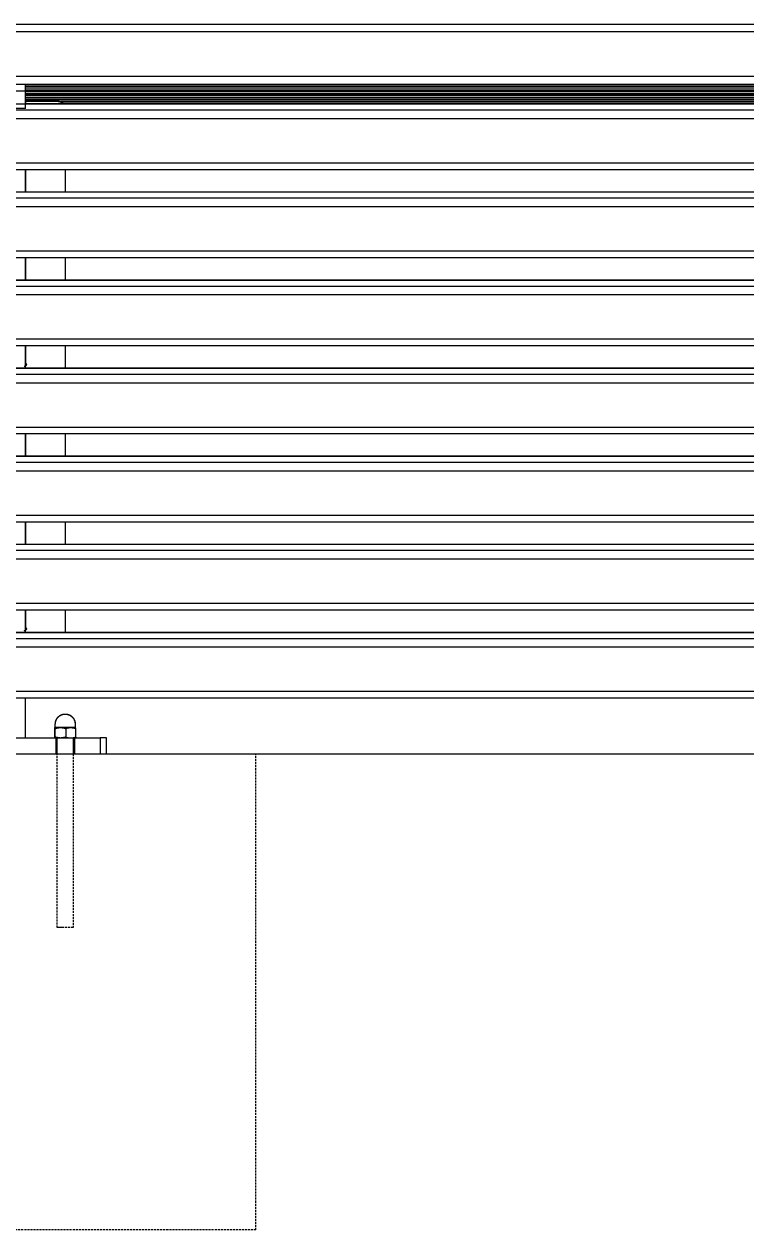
# Model space of a CAD drawing. Header units: millimetres. Extents: x -30 to 4992, y -440 to 3111.
# Drawn here: x 1047 to 1502, y 2351 to 3111 of the extents above; entities that cross this region are included whole.
import ezdxf

# ---------------------------------------------------------------- set-up
doc = ezdxf.new("R2010")
doc.units = ezdxf.units.MM
doc.linetypes.add('HIDDEN', pattern=[1.905, 1.27, -0.635])
for name, color, linetype, lineweight in [('ZANO_R', 7, 'Continuous', 0), ('ZANO_R_przerywana', 7, 'HIDDEN', 0), ('ZANO_W', 1, 'Continuous', 0)]:
    doc.layers.add(name, color=color, linetype=linetype, lineweight=lineweight)
doc.styles.add('Arial', font='arial.ttf')
doc.styles.get("Standard").update_dxf_attribs({"font": 'ARIALUNI.TTF'})
doc.dimstyles.new('pl i ang', dxfattribs={"dimtxt": 50, "dimasz": 50, "dimexe": 1.25, "dimexo": 0.625, "dimgap": 10, "dimtad": 1, "dimtoh": 1, "dimtxsty": 'Standard', "dimcen": 2.5, "dimclrd": 1, "dimclre": 1, "dimclrt": 1, "dimadec": 0, "dimazin": 0, "dimtfac": 1, "dimtmove": 0, "dimatfit": 3, "dimfxl": 1, "dimarcsym": 1})

# ---------------------------------------------------------------- blocks, each defined once
blk = doc.blocks.new('*D398')
at = {"layer": 'ZANO_W', "color": 1, "lineweight": -2}
blk.add_line((4767.53, 2727.88), (4772.47, 2764.68), dxfattribs=at)
for start, end in [(104.35478, 126.35149), (0, 82.35807), (316.00658, 338.00329)]:
    blk.add_arc((4757.2, 2650.87), 104.83, start, end, dxfattribs=at)
at = {"layer": 'ZANO_W', "color": 1}
for points in [[(4731.6, 2745.77), (4730.81, 2759.08), (4771.14, 2754.77)], [(4860.94, 2610.33), (4847.85, 2612.88), (4862.03, 2650.87)]]:
    blk.add_solid(points, dxfattribs=at)
at = {"layer": 'ZANO_W', "color": 1, "insert": (4859.19, 2740.09), "char_height": 40, "attachment_point": 5, "rotation": 311.17903, "style": 'Arial'}
blk.add_mtext('82%%d', dxfattribs=at)

msp = doc.modelspace()

# ---------------------------------------------------------------- linework, layer by layer
at = {"layer": 'ZANO_R'}
for p, q in [((148.02, 3110.63), (1938.02, 3110.63)), ((1938.02, 3105.84), (148.02, 3105.84)), ((148.02, 3077.86), (1938.02, 3077.86)), ((1938.02, 3072.65), (148.02, 3072.65)), ((1048.02, 3068.66), (1048.02, 3072.65)), ((1873.02, 3071.47), (1048.02, 3071.47)), ((1048.02, 3071.47), (1873.02, 3071.47)), ((1873.02, 3070.29), (1048.02, 3070.29)), ((1038.02, 3068.66), (1048.02, 3068.66)), ((1048.02, 3069.11), (1873.02, 3069.11)), ((1873.02, 3069.1), (1048.02, 3069.1)), ((1048.02, 3060.08), (1048.02, 3068.66)), ((1873.02, 3067.92), (1048.02, 3067.92)), ((1873.02, 3066.74), (1048.02, 3066.74)), ((1048.02, 3066.74), (1873.02, 3066.74)), ((1873.02, 3065.56), (1048.02, 3065.56)), ((1048.02, 3064.38), (1873.02, 3064.38)), ((1873.02, 3064.37), (1048.02, 3064.37)), ((1873.02, 3063.2), (1048.02, 3063.2)), ((1048.22, 3062.01), (1048.02, 3062.01)), ((1048.02, 3062.01), (1048.22, 3062.01)), ((1048.22, 3062.52), (1048.22, 3061.99)), ((1048.22, 3062.52), (1068.02, 3062.52)), ((1048.22, 3061.99), (1068.02, 3061.99)), ((1048.22, 3060.38), (1048.22, 3061.99)), ((1068.02, 3062.52), (1068.02, 3061.99)), ((1068.02, 3062.52), (1068.19, 3062.52)), ((1068.02, 3061.99), (1068.19, 3061.98)), ((1068.19, 3062.52), (1068.36, 3062.51)), ((1068.19, 3061.98), (1068.36, 3061.98)), ((1068.36, 3062.51), (1068.53, 3062.49)), ((1068.36, 3061.98), (1068.53, 3061.96)), ((1068.53, 3062.49), (1068.7, 3062.47)), ((1068.53, 3061.96), (1068.7, 3061.94)), ((1068.7, 3062.47), (1068.87, 3062.45)), ((1068.7, 3061.94), (1068.87, 3061.91)), ((1068.87, 3062.45), (1069.04, 3062.41)), ((1068.87, 3061.91), (1069.04, 3061.88)), ((1069.04, 3062.41), (1069.21, 3062.38)), ((1069.04, 3061.88), (1069.21, 3061.84)), ((1069.21, 3062.38), (1069.38, 3062.33)), ((1069.21, 3061.84), (1069.38, 3061.8)), ((1069.38, 3062.33), (1069.54, 3062.28)), ((1069.54, 3062.28), (1069.71, 3062.23)), ((1069.71, 3062.23), (1069.87, 3062.17)), ((1069.87, 3062.17), (1070.03, 3062.1)), ((1070.03, 3062.1), (1070.18, 3062.03)), ((1070.18, 3062.03), (1070.34, 3061.95)), ((1070.22, 3062.01), (1850.81, 3062.01)), ((1850.81, 3062.01), (1070.23, 3062.01)), ((1070.34, 3061.95), (1070.49, 3061.87)), ((1070.49, 3061.87), (1070.64, 3061.78)), ((148.02, 3056.61), (1938.02, 3056.61)), ((1048.02, 3060.08), (1038.02, 3060.08)), ((1048.02, 3057.46), (1038.02, 3057.46)), ((1048.22, 3060.83), (1048.02, 3060.83)), ((1048.02, 3060.38), (1873.02, 3060.38)), ((1873.02, 3060.33), (1048.02, 3060.33)), ((1048.02, 3057.46), (1048.02, 3060.08)), ((1048.02, 3057.47), (1048.02, 3057.46)), ((1048.02, 3057.46), (1048.02, 3057.46)), ((1069.38, 3061.8), (1069.55, 3061.75)), ((1069.55, 3061.75), (1069.71, 3061.7)), ((1069.71, 3061.7), (1069.87, 3061.63)), ((1069.87, 3061.63), (1070.03, 3061.57)), ((1070.03, 3061.57), (1070.19, 3061.5)), ((1070.19, 3061.5), (1070.34, 3061.42)), ((1070.34, 3061.42), (1070.49, 3061.34)), ((1070.49, 3061.34), (1070.64, 3061.25)), ((1070.64, 3061.78), (1070.78, 3061.69)), ((1070.64, 3061.25), (1070.79, 3061.16)), ((1070.78, 3061.69), (1070.93, 3061.59)), ((1070.79, 3061.16), (1070.93, 3061.06)), ((1070.93, 3061.59), (1071.06, 3061.49)), ((1070.93, 3061.06), (1071.07, 3060.96)), ((1071.06, 3061.49), (1071.2, 3061.38)), ((1071.07, 3060.96), (1071.2, 3060.85)), ((1071.2, 3061.38), (1071.33, 3061.27)), ((1071.2, 3060.85), (1071.34, 3060.74)), ((1071.33, 3061.27), (1071.46, 3061.16)), ((1071.34, 3060.74), (1071.46, 3060.62)), ((1071.46, 3061.16), (1071.58, 3061.04)), ((1071.46, 3060.62), (1071.59, 3060.5)), ((1071.58, 3061.04), (1071.7, 3060.91)), ((1071.59, 3060.5), (1071.71, 3060.38)), ((1071.7, 3060.91), (1071.82, 3060.78)), ((1849.26, 3060.83), (1071.78, 3060.83)), ((1071.82, 3060.78), (1071.93, 3060.65)), ((1071.93, 3060.65), (1072.03, 3060.52)), ((1072.03, 3060.52), (1072.13, 3060.38)), ((1938.02, 3050.99), (148.02, 3050.99)), ((148.02, 3023.24), (1938.02, 3023.24)), ((1938.02, 3018.9), (148.02, 3018.9)), ((1048.02, 3004.87), (1048.02, 3018.9)), ((1048.22, 3004.87), (1048.22, 3018.9)), ((1073.02, 3018.9), (1073.02, 3004.87)), ((148.02, 3004.87), (1938.02, 3004.87)), ((1938.02, 3004.83), (148.02, 3004.83)), ((148.02, 3001.11), (1938.02, 3001.11)), ((1938.02, 2995.48), (148.02, 2995.48)), ((148.02, 2967.73), (1938.02, 2967.73)), ((1938.02, 2963.4), (148.02, 2963.4)), ((1048.02, 2949.37), (1048.02, 2963.4)), ((1048.22, 2949.37), (1048.22, 2963.4)), ((1073.02, 2963.4), (1073.02, 2949.37)), ((148.02, 2949.37), (1938.02, 2949.37)), ((1938.02, 2949.33), (148.02, 2949.33)), ((148.02, 2945.6), (1938.02, 2945.6)), ((1938.02, 2939.98), (148.02, 2939.98)), ((148.02, 2912.23), (1938.02, 2912.23)), ((1938.02, 2907.9), (148.02, 2907.9)), ((1048.02, 2893.87), (1048.02, 2907.9)), ((1048.22, 2896.78), (1048.22, 2907.9)), ((1073.02, 2907.9), (1073.02, 2893.87)), ((1047.08, 2895.19), (1047.11, 2895.17)), ((1047.11, 2895.17), (1047.14, 2895.16)), ((1047.14, 2895.16), (1047.17, 2895.15)), ((1047.17, 2895.15), (1047.21, 2895.14)), ((1047.21, 2895.14), (1047.24, 2895.13)), ((1047.24, 2895.13), (1047.27, 2895.12)), ((1047.27, 2895.12), (1047.31, 2895.11)), ((1047.31, 2895.11), (1047.34, 2895.1)), ((1047.34, 2895.1), (1047.37, 2895.1)), ((1047.37, 2895.1), (1047.41, 2895.1)), ((1047.41, 2895.1), (1047.44, 2895.09)), ((1047.44, 2895.09), (1047.47, 2895.09)), ((1047.47, 2895.09), (1047.51, 2895.09)), ((1047.54, 2895.09), (1047.51, 2895.09)), ((1047.58, 2895.09), (1047.54, 2895.09)), ((1047.61, 2895.09), (1047.58, 2895.09)), ((1047.65, 2895.1), (1047.61, 2895.09)), ((1047.68, 2895.1), (1047.65, 2895.1)), ((1047.71, 2895.11), (1047.68, 2895.1)), ((1047.75, 2895.12), (1047.71, 2895.11)), ((1047.78, 2895.13), (1047.75, 2895.12)), ((1047.81, 2895.14), (1047.78, 2895.13)), ((1047.85, 2895.15), (1047.81, 2895.14)), ((1047.88, 2895.16), (1047.85, 2895.15)), ((1047.91, 2895.17), (1047.88, 2895.16)), ((1047.94, 2895.19), (1047.91, 2895.17)), ((1047.97, 2895.2), (1047.94, 2895.19)), ((1048, 2895.22), (1047.97, 2895.2)), ((1048.03, 2895.24), (1048, 2895.22)), ((1048.02, 2895.76), (1048.04, 2895.78)), ((1048.06, 2895.25), (1048.03, 2895.24)), ((1048.04, 2895.78), (1048.07, 2895.79)), ((1048.09, 2895.27), (1048.06, 2895.25)), ((1048.07, 2895.79), (1048.1, 2895.81)), ((1048.12, 2895.29), (1048.09, 2895.27)), ((1048.1, 2895.81), (1048.13, 2895.83)), ((1048.15, 2895.32), (1048.12, 2895.29)), ((1048.13, 2895.83), (1048.15, 2895.85)), ((1048.15, 2895.85), (1048.18, 2895.88)), ((1048.17, 2895.34), (1048.15, 2895.32)), ((1048.2, 2895.36), (1048.17, 2895.34)), ((1048.18, 2895.88), (1048.2, 2895.9)), ((1048.2, 2895.9), (1048.22, 2895.92)), ((1048.22, 2895.38), (1048.2, 2895.36)), ((1048.22, 2896.78), (1048.24, 2896.76)), ((1048.22, 2896.78), (1048.22, 2896.68)), ((1048.22, 2896.68), (1048.24, 2896.66)), ((1048.22, 2895.92), (1048.25, 2895.95)), ((1048.25, 2895.41), (1048.22, 2895.38)), ((1048.24, 2896.76), (1048.26, 2896.73)), ((1048.24, 2896.66), (1048.26, 2896.64)), ((1048.25, 2895.95), (1048.27, 2895.97)), ((1048.27, 2895.44), (1048.25, 2895.41)), ((1048.26, 2896.73), (1048.29, 2896.71)), ((1048.26, 2896.64), (1048.28, 2896.61)), ((1048.27, 2895.97), (1048.29, 2896)), ((1048.29, 2895.46), (1048.27, 2895.44)), ((1048.28, 2896.61), (1048.3, 2896.58)), ((1048.29, 2896.71), (1048.31, 2896.68)), ((1048.29, 2896), (1048.31, 2896.02)), ((1048.31, 2895.49), (1048.29, 2895.46)), ((1048.3, 2896.58), (1048.32, 2896.56)), ((1048.31, 2896.68), (1048.33, 2896.65)), ((1048.31, 2896.02), (1048.33, 2896.05)), ((1048.33, 2895.52), (1048.31, 2895.49)), ((1048.32, 2896.56), (1048.34, 2896.53)), ((1048.33, 2896.65), (1048.35, 2896.62)), ((1048.33, 2896.05), (1048.35, 2896.08)), ((1048.35, 2895.55), (1048.33, 2895.52)), ((1048.34, 2896.53), (1048.36, 2896.5)), ((1048.35, 2896.62), (1048.36, 2896.59)), ((1048.35, 2896.08), (1048.37, 2896.1)), ((1048.37, 2895.58), (1048.35, 2895.55)), ((1048.36, 2896.59), (1048.38, 2896.56)), ((1048.36, 2896.5), (1048.38, 2896.48)), ((1048.37, 2896.1), (1048.38, 2896.13)), ((1048.39, 2895.61), (1048.37, 2895.58)), ((1048.38, 2896.56), (1048.4, 2896.53)), ((1048.38, 2896.48), (1048.39, 2896.45)), ((1048.38, 2896.13), (1048.4, 2896.16)), ((1048.39, 2896.45), (1048.41, 2896.42)), ((1048.4, 2895.64), (1048.39, 2895.61)), ((1048.4, 2896.53), (1048.41, 2896.5)), ((1048.4, 2896.16), (1048.41, 2896.19)), ((1048.42, 2895.67), (1048.4, 2895.64)), ((1048.41, 2896.5), (1048.43, 2896.47)), ((1048.41, 2896.42), (1048.42, 2896.39)), ((1048.41, 2896.19), (1048.43, 2896.22)), ((1048.42, 2896.39), (1048.43, 2896.36)), ((1048.43, 2895.7), (1048.42, 2895.67)), ((1048.43, 2896.47), (1048.44, 2896.44)), ((1048.43, 2896.36), (1048.45, 2896.33)), ((1048.43, 2896.22), (1048.44, 2896.25)), ((1048.44, 2895.73), (1048.43, 2895.7)), ((1048.44, 2896.44), (1048.45, 2896.41)), ((1048.44, 2896.25), (1048.45, 2896.28)), ((1048.46, 2895.76), (1048.44, 2895.73)), ((1048.45, 2896.41), (1048.46, 2896.37)), ((1048.45, 2896.33), (1048.46, 2896.3)), ((1048.45, 2896.28), (1048.46, 2896.32)), ((1048.46, 2896.37), (1048.47, 2896.34)), ((1048.46, 2896.32), (1048.47, 2896.35)), ((1048.47, 2895.8), (1048.46, 2895.76)), ((1048.47, 2896.34), (1048.48, 2896.31)), ((1048.48, 2895.83), (1048.47, 2895.8)), ((1048.48, 2896.31), (1048.49, 2896.27)), ((1048.49, 2895.9), (1048.48, 2895.86)), ((1048.48, 2895.86), (1048.48, 2895.83)), ((1048.49, 2896.27), (1048.49, 2896.24)), ((1048.49, 2896.24), (1048.5, 2896.21)), ((1048.5, 2895.93), (1048.49, 2895.9)), ((1048.5, 2896.21), (1048.5, 2896.17)), ((1048.5, 2896.17), (1048.51, 2896.14)), ((1048.51, 2896.03), (1048.5, 2896)), ((1048.5, 2896), (1048.5, 2895.96)), ((1048.5, 2895.96), (1048.5, 2895.93)), ((1048.51, 2896.14), (1048.51, 2896.1)), ((1048.51, 2896.1), (1048.51, 2896.07)), ((1048.51, 2896.07), (1048.51, 2896.03)), ((148.02, 2893.87), (1938.02, 2893.87)), ((1938.02, 2893.82), (148.02, 2893.82)), ((148.02, 2890.1), (1938.02, 2890.1)), ((1938.02, 2884.48), (148.02, 2884.48)), ((148.02, 2856.73), (1938.02, 2856.73)), ((1938.02, 2852.39), (148.02, 2852.39)), ((1048.02, 2838.37), (1048.02, 2852.39)), ((1048.22, 2838.37), (1048.22, 2852.39)), ((1073.02, 2852.39), (1073.02, 2838.37)), ((148.02, 2838.37), (1938.02, 2838.37)), ((1938.02, 2838.32), (148.02, 2838.32)), ((148.02, 2834.6), (1938.02, 2834.6)), ((1938.02, 2828.98), (148.02, 2828.98)), ((148.02, 2801.23), (1938.02, 2801.23)), ((1938.02, 2796.89), (148.02, 2796.89)), ((1048.02, 2782.86), (1048.02, 2796.89)), ((1048.22, 2782.86), (1048.22, 2796.89)), ((1073.02, 2796.89), (1073.02, 2782.86)), ((148.02, 2782.86), (1938.02, 2782.86)), ((1938.02, 2782.82), (148.02, 2782.82)), ((148.02, 2779.09), (1938.02, 2779.09)), ((1938.02, 2773.47), (148.02, 2773.47)), ((148.02, 2745.72), (1938.02, 2745.72)), ((1938.02, 2741.39), (148.02, 2741.39)), ((1048.02, 2727.36), (1048.02, 2741.39)), ((1048.22, 2730.27), (1048.22, 2741.39)), ((1073.02, 2741.39), (1073.02, 2727.36)), ((1047.08, 2728.68), (1047.11, 2728.66)), ((1047.11, 2728.66), (1047.14, 2728.65)), ((1047.14, 2728.65), (1047.18, 2728.64)), ((1047.18, 2728.64), (1047.21, 2728.63)), ((1047.21, 2728.63), (1047.24, 2728.62)), ((1047.24, 2728.62), (1047.27, 2728.61)), ((1047.27, 2728.61), (1047.31, 2728.6)), ((1047.31, 2728.6), (1047.34, 2728.6)), ((1047.34, 2728.6), (1047.37, 2728.59)), ((1047.37, 2728.59), (1047.41, 2728.59)), ((1047.41, 2728.59), (1047.44, 2728.58)), ((1047.44, 2728.58), (1047.47, 2728.58)), ((1047.47, 2728.58), (1047.51, 2728.58)), ((1047.54, 2728.58), (1047.51, 2728.58)), ((1047.58, 2728.58), (1047.54, 2728.58)), ((1047.61, 2728.59), (1047.58, 2728.58)), ((1047.65, 2728.59), (1047.61, 2728.59)), ((1047.68, 2728.6), (1047.65, 2728.59)), ((1047.71, 2728.6), (1047.68, 2728.6)), ((1047.75, 2728.61), (1047.71, 2728.6)), ((1047.78, 2728.62), (1047.75, 2728.61)), ((1047.81, 2728.63), (1047.78, 2728.62)), ((1047.85, 2728.64), (1047.81, 2728.63)), ((1047.88, 2728.65), (1047.85, 2728.64)), ((1047.91, 2728.66), (1047.88, 2728.65)), ((1047.94, 2728.68), (1047.91, 2728.66)), ((1047.97, 2728.69), (1047.94, 2728.68)), ((1048, 2728.71), (1047.97, 2728.69)), ((1048.03, 2728.73), (1048, 2728.71)), ((1048.02, 2729.25), (1048.04, 2729.27)), ((1048.06, 2728.75), (1048.03, 2728.73)), ((1048.04, 2729.27), (1048.07, 2729.29)), ((1048.09, 2728.77), (1048.06, 2728.75)), ((1048.07, 2729.29), (1048.1, 2729.31)), ((1048.12, 2728.79), (1048.09, 2728.77)), ((1048.1, 2729.31), (1048.13, 2729.33)), ((1048.15, 2728.81), (1048.12, 2728.79)), ((1048.13, 2729.33), (1048.15, 2729.35)), ((1048.15, 2729.35), (1048.18, 2729.37)), ((1048.17, 2728.83), (1048.15, 2728.81)), ((1048.2, 2728.85), (1048.17, 2728.83)), ((1048.18, 2729.37), (1048.2, 2729.39)), ((1048.2, 2729.39), (1048.22, 2729.41)), ((1048.22, 2728.88), (1048.2, 2728.85)), ((1048.22, 2730.27), (1048.24, 2730.25)), ((1048.22, 2730.27), (1048.22, 2730.18)), ((1048.22, 2730.18), (1048.24, 2730.15)), ((1048.22, 2729.41), (1048.25, 2729.44)), ((1048.25, 2728.9), (1048.22, 2728.88)), ((1048.24, 2730.25), (1048.26, 2730.22)), ((1048.24, 2730.15), (1048.26, 2730.13)), ((1048.25, 2729.44), (1048.27, 2729.46)), ((1048.27, 2728.93), (1048.25, 2728.9)), ((1048.26, 2730.22), (1048.29, 2730.2)), ((1048.26, 2730.13), (1048.28, 2730.1)), ((1048.27, 2729.46), (1048.29, 2729.49)), ((1048.29, 2728.95), (1048.27, 2728.93)), ((1048.28, 2730.1), (1048.3, 2730.08)), ((1048.29, 2730.2), (1048.31, 2730.17)), ((1048.29, 2729.49), (1048.31, 2729.51)), ((1048.31, 2728.98), (1048.29, 2728.95)), ((1048.3, 2730.08), (1048.32, 2730.05)), ((1048.31, 2730.17), (1048.33, 2730.14)), ((1048.31, 2729.51), (1048.33, 2729.54)), ((1048.33, 2729.01), (1048.31, 2728.98)), ((1048.32, 2730.05), (1048.34, 2730.02)), ((1048.33, 2730.14), (1048.35, 2730.11)), ((1048.33, 2729.54), (1048.35, 2729.57)), ((1048.35, 2729.04), (1048.33, 2729.01)), ((1048.34, 2730.02), (1048.36, 2730)), ((1048.35, 2730.11), (1048.36, 2730.08)), ((1048.35, 2729.57), (1048.37, 2729.6)), ((1048.37, 2729.07), (1048.35, 2729.04)), ((1048.36, 2730.08), (1048.38, 2730.06)), ((1048.36, 2730), (1048.38, 2729.97)), ((1048.37, 2729.6), (1048.38, 2729.63)), ((1048.39, 2729.1), (1048.37, 2729.07)), ((1048.38, 2730.06), (1048.4, 2730.02)), ((1048.38, 2729.97), (1048.39, 2729.94)), ((1048.38, 2729.63), (1048.4, 2729.65)), ((1048.39, 2729.94), (1048.41, 2729.91)), ((1048.4, 2729.13), (1048.39, 2729.1)), ((1048.4, 2730.02), (1048.41, 2729.99)), ((1048.4, 2729.65), (1048.41, 2729.68)), ((1048.42, 2729.16), (1048.4, 2729.13)), ((1048.41, 2729.99), (1048.43, 2729.96)), ((1048.41, 2729.91), (1048.42, 2729.88)), ((1048.41, 2729.68), (1048.43, 2729.71)), ((1048.42, 2729.88), (1048.43, 2729.85)), ((1048.43, 2729.19), (1048.42, 2729.16)), ((1048.43, 2729.96), (1048.44, 2729.93)), ((1048.43, 2729.85), (1048.45, 2729.82)), ((1048.43, 2729.71), (1048.44, 2729.75)), ((1048.44, 2729.22), (1048.43, 2729.19)), ((1048.44, 2729.93), (1048.45, 2729.9)), ((1048.44, 2729.75), (1048.45, 2729.78)), ((1048.46, 2729.26), (1048.44, 2729.22)), ((1048.45, 2729.9), (1048.46, 2729.87)), ((1048.45, 2729.82), (1048.46, 2729.79)), ((1048.45, 2729.78), (1048.46, 2729.81)), ((1048.46, 2729.87), (1048.47, 2729.83)), ((1048.46, 2729.81), (1048.47, 2729.84)), ((1048.47, 2729.29), (1048.46, 2729.26)), ((1048.47, 2729.83), (1048.48, 2729.8)), ((1048.48, 2729.32), (1048.47, 2729.29)), ((1048.48, 2729.8), (1048.49, 2729.77)), ((1048.49, 2729.39), (1048.48, 2729.35)), ((1048.48, 2729.35), (1048.48, 2729.32)), ((1048.49, 2729.77), (1048.49, 2729.73)), ((1048.49, 2729.73), (1048.5, 2729.7)), ((1048.5, 2729.42), (1048.49, 2729.39)), ((1048.5, 2729.7), (1048.5, 2729.66)), ((1048.5, 2729.66), (1048.51, 2729.63)), ((1048.51, 2729.53), (1048.5, 2729.49)), ((1048.5, 2729.49), (1048.5, 2729.46)), ((1048.5, 2729.46), (1048.5, 2729.42)), ((1048.51, 2729.63), (1048.51, 2729.59)), ((1048.51, 2729.59), (1048.51, 2729.56)), ((1048.51, 2729.56), (1048.51, 2729.53)), ((148.02, 2727.36), (1938.02, 2727.36)), ((1938.02, 2727.32), (148.02, 2727.32)), ((148.02, 2723.59), (1938.02, 2723.59)), ((1938.02, 2717.97), (148.02, 2717.97)), ((148.02, 2690.22), (1938.02, 2690.22)), ((1938.02, 2685.89), (148.02, 2685.89)), ((1048.02, 2660.87), (1048.02, 2685.89)), ((1068.75, 2674.22), (1068.9, 2674.36)), ((1068.9, 2674.36), (1069.07, 2674.5)), ((1068.91, 2674.32), (1069.07, 2674.45)), ((1069.07, 2674.5), (1069.24, 2674.63)), ((1069.07, 2674.45), (1069.24, 2674.59)), ((1069.24, 2674.63), (1069.41, 2674.76)), ((1069.24, 2674.59), (1069.41, 2674.71)), ((1069.41, 2674.76), (1069.58, 2674.88)), ((1069.41, 2674.71), (1069.59, 2674.83)), ((1069.58, 2674.88), (1069.76, 2675)), ((1069.59, 2674.83), (1069.77, 2674.95)), ((1069.76, 2675), (1069.95, 2675.1)), ((1069.77, 2674.95), (1069.95, 2675.05)), ((1069.95, 2675.1), (1070.14, 2675.21)), ((1069.95, 2675.05), (1070.14, 2675.16)), ((1070.14, 2675.21), (1070.33, 2675.3)), ((1070.14, 2675.16), (1070.33, 2675.25)), ((1070.33, 2675.3), (1070.52, 2675.39)), ((1070.33, 2675.25), (1070.53, 2675.34)), ((1070.52, 2675.39), (1070.72, 2675.47)), ((1070.53, 2675.34), (1070.72, 2675.42)), ((1070.72, 2675.47), (1070.92, 2675.55)), ((1070.72, 2675.42), (1070.92, 2675.5)), ((1070.92, 2675.55), (1071.12, 2675.61)), ((1070.92, 2675.5), (1071.13, 2675.56)), ((1071.12, 2675.61), (1071.33, 2675.68)), ((1071.13, 2675.56), (1071.33, 2675.62)), ((1071.33, 2675.68), (1071.53, 2675.73)), ((1071.33, 2675.62), (1071.54, 2675.68)), ((1071.53, 2675.73), (1071.74, 2675.78)), ((1071.54, 2675.68), (1071.74, 2675.73)), ((1071.74, 2675.78), (1071.95, 2675.82)), ((1071.74, 2675.73), (1071.95, 2675.77)), ((1071.95, 2675.82), (1072.16, 2675.85)), ((1071.95, 2675.77), (1072.16, 2675.8)), ((1072.16, 2675.85), (1072.38, 2675.87)), ((1072.16, 2675.8), (1072.38, 2675.82)), ((1072.38, 2675.87), (1072.59, 2675.89)), ((1072.38, 2675.82), (1072.59, 2675.84)), ((1072.59, 2675.89), (1072.8, 2675.9)), ((1072.59, 2675.84), (1072.8, 2675.85)), ((1072.8, 2675.9), (1073.02, 2675.91)), ((1072.8, 2675.85), (1073.02, 2675.86)), ((1073.02, 2675.91), (1073.23, 2675.9)), ((1073.02, 2675.86), (1073.23, 2675.85)), ((1073.23, 2675.9), (1073.44, 2675.89)), ((1073.23, 2675.85), (1073.44, 2675.84)), ((1073.44, 2675.89), (1073.66, 2675.87)), ((1073.44, 2675.84), (1073.66, 2675.82)), ((1073.66, 2675.87), (1073.87, 2675.85)), ((1073.66, 2675.82), (1073.87, 2675.8)), ((1073.87, 2675.85), (1074.08, 2675.82)), ((1073.87, 2675.8), (1074.08, 2675.77)), ((1074.08, 2675.82), (1074.29, 2675.78)), ((1074.08, 2675.77), (1074.29, 2675.73)), ((1074.29, 2675.78), (1074.5, 2675.73)), ((1074.29, 2675.73), (1074.5, 2675.68)), ((1074.5, 2675.73), (1074.7, 2675.68)), ((1074.5, 2675.68), (1074.7, 2675.62)), ((1074.7, 2675.68), (1074.91, 2675.61)), ((1074.7, 2675.62), (1074.91, 2675.56)), ((1074.91, 2675.61), (1075.11, 2675.55)), ((1074.91, 2675.56), (1075.11, 2675.5)), ((1075.11, 2675.55), (1075.31, 2675.47)), ((1075.11, 2675.5), (1075.31, 2675.42)), ((1075.31, 2675.47), (1075.51, 2675.39)), ((1075.31, 2675.42), (1075.51, 2675.34)), ((1075.51, 2675.39), (1075.7, 2675.3)), ((1075.51, 2675.34), (1075.7, 2675.25)), ((1075.7, 2675.3), (1075.89, 2675.21)), ((1075.7, 2675.25), (1075.89, 2675.16)), ((1075.89, 2675.21), (1076.08, 2675.1)), ((1075.89, 2675.16), (1076.08, 2675.05)), ((1076.08, 2675.1), (1076.27, 2675)), ((1076.08, 2675.05), (1076.26, 2674.95)), ((1076.26, 2674.95), (1076.44, 2674.83)), ((1076.27, 2675), (1076.45, 2674.88)), ((1076.44, 2674.83), (1076.62, 2674.71)), ((1076.45, 2674.88), (1076.62, 2674.76)), ((1076.62, 2674.76), (1076.8, 2674.63)), ((1076.62, 2674.71), (1076.79, 2674.59)), ((1076.79, 2674.59), (1076.96, 2674.45)), ((1076.8, 2674.63), (1076.96, 2674.5)), ((1076.96, 2674.5), (1077.13, 2674.36)), ((1076.96, 2674.45), (1077.12, 2674.32)), ((1077.13, 2674.36), (1077.29, 2674.22)), ((1066.37, 2666.83), (1066.51, 2667.41)), ((1066.37, 2666.78), (1066.52, 2667.36)), ((1066.38, 2666.83), (1066.37, 2666.83)), ((1066.37, 2666.78), (1066.37, 2666.83)), ((1066.37, 2661.44), (1066.37, 2666.78)), ((1066.51, 2667.41), (1066.52, 2667.41)), ((1066.52, 2667.41), (1066.52, 2667.41)), ((1066.52, 2667.41), (1066.52, 2667.41)), ((1066.52, 2667.41), (1066.52, 2667.41)), ((1066.52, 2667.41), (1066.52, 2667.41)), ((1066.52, 2667.41), (1066.52, 2667.41)), ((1066.52, 2667.41), (1066.52, 2667.41)), ((1066.52, 2667.41), (1066.53, 2667.41)), ((1066.52, 2667.36), (1066.67, 2666.78)), ((1066.53, 2667.41), (1066.57, 2667.41)), ((1069.9, 2667.36), (1066.53, 2667.36)), ((1066.57, 2667.41), (1066.74, 2667.41)), ((1066.66, 2667.36), (1066.67, 2667.36)), ((1066.67, 2667.41), (1066.67, 2667.41)), ((1066.67, 2667.41), (1066.68, 2667.41)), ((1066.67, 2667.36), (1066.67, 2667.36)), ((1066.67, 2667.36), (1066.68, 2667.36)), ((1066.67, 2666.78), (1066.99, 2666.88)), ((1066.67, 2661.44), (1066.67, 2666.78)), ((1066.68, 2667.41), (1066.69, 2667.42)), ((1066.68, 2667.41), (1066.68, 2667.41)), ((1066.68, 2667.41), (1066.68, 2667.41)), ((1066.68, 2667.36), (1066.68, 2667.36)), ((1066.68, 2667.36), (1066.68, 2667.36)), ((1066.68, 2667.36), (1066.69, 2667.36)), ((1066.69, 2667.42), (1066.69, 2667.42)), ((1066.69, 2667.42), (1066.7, 2667.42)), ((1066.69, 2667.36), (1066.69, 2667.37)), ((1066.69, 2667.37), (1066.7, 2667.37)), ((1066.7, 2667.42), (1066.7, 2667.42)), ((1066.7, 2667.42), (1066.7, 2667.42)), ((1066.7, 2667.42), (1066.71, 2667.42)), ((1066.7, 2667.37), (1066.7, 2667.37)), ((1066.7, 2667.37), (1066.7, 2667.37)), ((1066.7, 2667.37), (1066.71, 2667.37)), ((1066.71, 2667.42), (1066.71, 2667.43)), ((1066.71, 2667.43), (1066.71, 2667.43)), ((1066.71, 2667.43), (1066.72, 2667.43)), ((1066.71, 2667.37), (1066.71, 2667.38)), ((1066.71, 2667.38), (1066.72, 2667.38)), ((1066.71, 2667.37), (1066.71, 2667.37)), ((1066.72, 2667.43), (1066.72, 2667.44)), ((1066.72, 2667.44), (1066.73, 2667.44)), ((1066.72, 2667.43), (1066.72, 2667.43)), ((1066.72, 2667.38), (1066.73, 2667.39)), ((1066.72, 2667.38), (1066.72, 2667.38)), ((1066.72, 2667.38), (1066.72, 2667.38)), ((1066.73, 2667.44), (1066.73, 2667.45)), ((1066.73, 2667.45), (1066.74, 2667.45)), ((1066.73, 2667.44), (1066.73, 2667.44)), ((1066.73, 2667.39), (1066.74, 2667.4)), ((1066.73, 2667.39), (1066.73, 2667.39)), ((1066.73, 2667.39), (1066.73, 2667.39)), ((1066.74, 2667.45), (1066.74, 2667.46)), ((1066.74, 2667.46), (1066.75, 2667.46)), ((1066.74, 2667.45), (1066.74, 2667.45)), ((1066.74, 2667.45), (1066.74, 2667.45)), ((1066.74, 2667.4), (1066.74, 2667.41)), ((1066.74, 2667.41), (1066.75, 2667.41)), ((1066.74, 2667.4), (1066.74, 2667.4)), ((1066.74, 2667.4), (1066.74, 2667.4)), ((1066.75, 2667.47), (1066.75, 2667.48)), ((1066.75, 2667.48), (1066.76, 2667.48)), ((1066.75, 2667.46), (1066.75, 2667.47)), ((1066.75, 2667.47), (1066.75, 2667.47)), ((1066.75, 2667.46), (1066.75, 2667.46)), ((1066.75, 2667.42), (1066.76, 2667.43)), ((1066.75, 2667.41), (1066.75, 2667.42)), ((1066.75, 2667.42), (1066.75, 2667.42)), ((1066.75, 2667.42), (1066.75, 2667.42)), ((1066.75, 2667.41), (1066.75, 2667.41)), ((1066.76, 2667.5), (1066.76, 2667.51)), ((1066.76, 2667.49), (1066.76, 2667.5)), ((1066.76, 2667.5), (1066.76, 2667.5)), ((1066.76, 2667.48), (1066.76, 2667.49)), ((1066.76, 2667.49), (1066.76, 2667.49)), ((1066.76, 2667.49), (1066.76, 2667.49)), ((1066.76, 2667.48), (1066.76, 2667.48)), ((1066.76, 2667.45), (1066.76, 2667.46)), ((1066.76, 2667.46), (1066.76, 2667.46)), ((1066.76, 2667.46), (1066.77, 2667.46)), ((1066.76, 2667.44), (1066.76, 2667.45)), ((1066.76, 2667.45), (1066.76, 2667.45)), ((1066.76, 2667.43), (1066.76, 2667.44)), ((1066.76, 2667.44), (1066.76, 2667.44)), ((1066.76, 2667.44), (1066.76, 2667.44)), ((1066.76, 2667.43), (1066.76, 2667.43)), ((1066.77, 2669.86), (1066.78, 2670.07)), ((1066.77, 2669.82), (1066.78, 2670.03)), ((1066.77, 2669.61), (1066.77, 2669.82)), ((1066.77, 2667.48), (1066.77, 2669.61)), ((1066.77, 2667.47), (1066.77, 2667.48)), ((1066.77, 2667.46), (1066.77, 2667.47)), ((1066.77, 2667.47), (1066.77, 2667.47)), ((1066.78, 2670.07), (1066.8, 2670.29)), ((1066.78, 2670.03), (1066.8, 2670.25)), ((1066.8, 2670.29), (1066.82, 2670.5)), ((1066.8, 2670.25), (1066.82, 2670.46)), ((1066.82, 2670.5), (1066.85, 2670.71)), ((1066.82, 2670.46), (1066.86, 2670.67)), ((1066.85, 2670.71), (1066.89, 2670.92)), ((1066.86, 2670.67), (1066.9, 2670.88)), ((1066.89, 2670.92), (1066.94, 2671.13)), ((1066.9, 2670.88), (1066.94, 2671.09)), ((1066.94, 2671.13), (1066.99, 2671.33)), ((1066.94, 2671.09), (1067, 2671.29)), ((1066.99, 2671.33), (1067.06, 2671.54)), ((1066.99, 2666.88), (1067.32, 2666.98)), ((1067, 2671.29), (1067.06, 2671.5)), ((1067.06, 2671.54), (1067.12, 2671.74)), ((1067.06, 2671.5), (1067.13, 2671.7)), ((1067.12, 2671.74), (1067.2, 2671.94)), ((1067.13, 2671.7), (1067.2, 2671.9)), ((1067.2, 2671.94), (1067.28, 2672.14)), ((1067.2, 2671.9), (1067.28, 2672.1)), ((1067.28, 2672.14), (1067.37, 2672.33)), ((1067.28, 2672.1), (1067.37, 2672.29)), ((1067.32, 2666.98), (1067.65, 2667.06)), ((1067.37, 2672.33), (1067.46, 2672.53)), ((1067.37, 2672.29), (1067.47, 2672.48)), ((1067.46, 2672.53), (1067.56, 2672.71)), ((1067.47, 2672.48), (1067.57, 2672.67)), ((1067.56, 2672.71), (1067.67, 2672.9)), ((1067.57, 2672.67), (1067.68, 2672.85)), ((1067.65, 2667.06), (1067.98, 2667.14)), ((1067.67, 2672.9), (1067.79, 2673.08)), ((1067.68, 2672.85), (1067.79, 2673.03)), ((1067.79, 2673.08), (1067.91, 2673.26)), ((1067.79, 2673.03), (1067.91, 2673.21)), ((1067.91, 2673.26), (1068.03, 2673.43)), ((1067.91, 2673.21), (1068.04, 2673.38)), ((1067.98, 2667.14), (1068.31, 2667.2)), ((1068.03, 2673.43), (1068.16, 2673.6)), ((1068.04, 2673.38), (1068.17, 2673.55)), ((1068.16, 2673.6), (1068.3, 2673.76)), ((1068.17, 2673.55), (1068.31, 2673.71)), ((1068.3, 2673.76), (1068.44, 2673.92)), ((1068.31, 2673.71), (1068.45, 2673.87)), ((1068.31, 2667.2), (1068.64, 2667.25)), ((1068.44, 2673.92), (1068.59, 2674.07)), ((1068.45, 2673.87), (1068.6, 2674.03)), ((1068.59, 2674.07), (1068.75, 2674.22)), ((1068.6, 2674.03), (1068.75, 2674.17)), ((1068.64, 2667.25), (1068.98, 2667.29)), ((1068.75, 2674.17), (1068.91, 2674.32)), ((1068.98, 2667.29), (1069.32, 2667.33)), ((1069.32, 2667.33), (1069.65, 2667.35)), ((1069.65, 2667.35), (1069.99, 2667.36)), ((1069.99, 2667.36), (1070.33, 2667.35)), ((1076.39, 2667.36), (1070.08, 2667.36)), ((1070.33, 2667.35), (1070.67, 2667.33)), ((1070.67, 2667.33), (1071.01, 2667.29)), ((1071.01, 2667.29), (1071.34, 2667.25)), ((1071.34, 2667.25), (1071.68, 2667.2)), ((1071.68, 2667.2), (1072.01, 2667.14)), ((1072.01, 2667.14), (1072.34, 2667.06)), ((1072.34, 2667.06), (1072.67, 2666.98)), ((1072.67, 2666.98), (1072.99, 2666.88)), ((1072.99, 2666.88), (1073.32, 2666.78)), ((1073.32, 2666.78), (1073.62, 2666.88)), ((1073.32, 2666.78), (1073.32, 2661.44)), ((1073.62, 2666.88), (1073.93, 2666.98)), ((1073.93, 2666.98), (1074.24, 2667.06)), ((1074.24, 2667.06), (1074.56, 2667.13)), ((1074.56, 2667.13), (1074.88, 2667.2)), ((1074.88, 2667.2), (1075.2, 2667.25)), ((1075.2, 2667.25), (1075.52, 2667.29)), ((1075.52, 2667.29), (1075.84, 2667.33)), ((1075.84, 2667.33), (1076.16, 2667.35)), ((1076.16, 2667.35), (1076.49, 2667.36)), ((1076.49, 2667.36), (1076.81, 2667.35)), ((1078.74, 2667.36), (1076.57, 2667.36)), ((1076.81, 2667.35), (1077.14, 2667.33)), ((1077.12, 2674.32), (1077.28, 2674.17)), ((1077.14, 2667.33), (1077.46, 2667.29)), ((1077.28, 2674.17), (1077.44, 2674.03)), ((1077.29, 2674.22), (1077.44, 2674.07)), ((1077.44, 2674.07), (1077.59, 2673.92)), ((1077.44, 2674.03), (1077.58, 2673.87)), ((1077.46, 2667.29), (1077.78, 2667.25)), ((1077.58, 2673.87), (1077.73, 2673.71)), ((1077.59, 2673.92), (1077.73, 2673.76)), ((1077.73, 2673.76), (1077.87, 2673.6)), ((1077.73, 2673.71), (1077.86, 2673.55)), ((1077.78, 2667.25), (1078.1, 2667.2)), ((1077.86, 2673.55), (1078, 2673.38)), ((1077.87, 2673.6), (1078, 2673.43)), ((1078, 2673.43), (1078.13, 2673.26)), ((1078, 2673.38), (1078.12, 2673.21)), ((1078.1, 2667.2), (1078.42, 2667.13)), ((1078.12, 2673.21), (1078.24, 2673.03)), ((1078.13, 2673.26), (1078.25, 2673.08)), ((1078.24, 2673.03), (1078.36, 2672.85)), ((1078.25, 2673.08), (1078.36, 2672.9)), ((1078.36, 2672.9), (1078.47, 2672.71)), ((1078.36, 2672.85), (1078.46, 2672.67)), ((1078.42, 2667.13), (1078.73, 2667.06)), ((1078.46, 2672.67), (1078.57, 2672.48)), ((1078.47, 2672.71), (1078.57, 2672.53)), ((1078.57, 2672.53), (1078.66, 2672.33)), ((1078.57, 2672.48), (1078.66, 2672.29)), ((1078.66, 2672.33), (1078.75, 2672.14)), ((1078.66, 2672.29), (1078.75, 2672.1)), ((1078.73, 2667.06), (1079.04, 2666.98)), ((1079.33, 2667.36), (1078.74, 2667.36)), ((1078.75, 2672.14), (1078.83, 2671.94)), ((1078.75, 2672.1), (1078.83, 2671.9)), ((1078.83, 2671.94), (1078.91, 2671.74)), ((1078.83, 2671.9), (1078.91, 2671.7)), ((1078.91, 2671.74), (1078.98, 2671.54)), ((1078.91, 2671.7), (1078.97, 2671.5)), ((1078.97, 2671.5), (1079.03, 2671.29)), ((1078.98, 2671.54), (1079.04, 2671.33)), ((1079.03, 2671.29), (1079.09, 2671.09)), ((1079.04, 2671.33), (1079.09, 2671.13)), ((1079.04, 2666.98), (1079.35, 2666.88)), ((1079.09, 2671.13), (1079.14, 2670.92)), ((1079.09, 2671.09), (1079.14, 2670.88)), ((1079.14, 2670.92), (1079.18, 2670.71)), ((1079.14, 2670.88), (1079.17, 2670.67)), ((1079.17, 2670.67), (1079.21, 2670.46)), ((1079.18, 2670.71), (1079.21, 2670.5)), ((1079.21, 2670.5), (1079.23, 2670.29)), ((1079.21, 2670.46), (1079.23, 2670.25)), ((1079.23, 2670.29), (1079.25, 2670.07)), ((1079.23, 2670.25), (1079.25, 2670.03)), ((1079.25, 2670.07), (1079.26, 2669.86)), ((1079.25, 2670.03), (1079.26, 2669.82)), ((1079.26, 2669.82), (1079.27, 2669.61)), ((1079.27, 2669.61), (1079.27, 2667.48)), ((1079.27, 2667.53), (1079.27, 2667.52)), ((1079.27, 2667.52), (1079.27, 2667.52)), ((1079.27, 2667.52), (1079.27, 2667.52)), ((1079.27, 2667.52), (1079.27, 2667.51)), ((1079.27, 2667.51), (1079.27, 2667.51)), ((1079.27, 2667.51), (1079.27, 2667.5)), ((1079.27, 2667.5), (1079.27, 2667.5)), ((1079.27, 2667.5), (1079.27, 2667.5)), ((1079.27, 2667.5), (1079.27, 2667.49)), ((1079.27, 2667.49), (1079.27, 2667.49)), ((1079.27, 2667.49), (1079.27, 2667.48)), ((1079.27, 2667.48), (1079.28, 2667.48)), ((1079.27, 2667.48), (1079.27, 2667.47)), ((1079.27, 2667.47), (1079.27, 2667.47)), ((1079.27, 2667.47), (1079.27, 2667.46)), ((1079.27, 2667.46), (1079.27, 2667.46)), ((1079.27, 2667.46), (1079.27, 2667.46)), ((1079.27, 2667.46), (1079.27, 2667.45)), ((1079.27, 2667.45), (1079.27, 2667.45)), ((1079.27, 2667.45), (1079.27, 2667.44)), ((1079.27, 2667.44), (1079.27, 2667.44)), ((1079.27, 2667.44), (1079.27, 2667.44)), ((1079.27, 2667.44), (1079.27, 2667.43)), ((1079.27, 2667.43), (1079.28, 2667.43)), ((1079.28, 2667.48), (1079.28, 2667.48)), ((1079.28, 2667.48), (1079.28, 2667.47)), ((1079.28, 2667.47), (1079.28, 2667.47)), ((1079.28, 2667.47), (1079.28, 2667.47)), ((1079.28, 2667.47), (1079.29, 2667.46)), ((1079.28, 2667.43), (1079.28, 2667.43)), ((1079.28, 2667.43), (1079.28, 2667.42)), ((1079.28, 2667.42), (1079.28, 2667.42)), ((1079.28, 2667.42), (1079.28, 2667.41)), ((1079.28, 2667.41), (1079.29, 2667.41)), ((1079.29, 2667.46), (1079.29, 2667.46)), ((1079.29, 2667.46), (1079.29, 2667.46)), ((1079.29, 2667.46), (1079.29, 2667.45)), ((1079.29, 2667.45), (1079.29, 2667.45)), ((1079.29, 2667.45), (1079.3, 2667.45)), ((1079.29, 2667.41), (1079.29, 2667.41)), ((1079.29, 2667.41), (1079.29, 2667.4)), ((1079.29, 2667.41), (1079.51, 2667.41)), ((1079.29, 2667.4), (1079.29, 2667.4)), ((1079.29, 2667.4), (1079.29, 2667.4)), ((1079.29, 2667.4), (1079.3, 2667.4)), ((1079.3, 2667.45), (1079.3, 2667.44)), ((1079.3, 2667.44), (1079.3, 2667.44)), ((1079.3, 2667.44), (1079.31, 2667.44)), ((1079.3, 2667.4), (1079.3, 2667.39)), ((1079.3, 2667.39), (1079.3, 2667.39)), ((1079.3, 2667.39), (1079.31, 2667.39)), ((1079.31, 2667.44), (1079.31, 2667.44)), ((1079.31, 2667.44), (1079.31, 2667.43)), ((1079.31, 2667.43), (1079.32, 2667.43)), ((1079.31, 2667.39), (1079.31, 2667.38)), ((1079.31, 2667.38), (1079.31, 2667.38)), ((1079.31, 2667.38), (1079.32, 2667.38)), ((1079.32, 2667.43), (1079.32, 2667.43)), ((1079.32, 2667.43), (1079.32, 2667.43)), ((1079.32, 2667.43), (1079.33, 2667.42)), ((1079.32, 2667.38), (1079.32, 2667.38)), ((1079.32, 2667.38), (1079.32, 2667.37)), ((1079.32, 2667.37), (1079.33, 2667.37)), ((1079.33, 2667.42), (1079.33, 2667.42)), ((1079.33, 2667.42), (1079.33, 2667.42)), ((1079.33, 2667.42), (1079.34, 2667.42)), ((1079.33, 2667.37), (1079.33, 2667.37)), ((1079.33, 2667.37), (1079.33, 2667.37)), ((1079.33, 2667.37), (1079.34, 2667.37)), ((1079.47, 2667.36), (1079.33, 2667.36)), ((1079.34, 2667.42), (1079.34, 2667.42)), ((1079.34, 2667.42), (1079.34, 2667.42)), ((1079.34, 2667.42), (1079.35, 2667.41)), ((1079.34, 2667.37), (1079.34, 2667.37)), ((1079.34, 2667.37), (1079.34, 2667.36)), ((1079.34, 2667.36), (1079.35, 2667.36)), ((1079.35, 2667.41), (1079.35, 2667.41)), ((1079.35, 2667.41), (1079.36, 2667.41)), ((1079.35, 2667.36), (1079.35, 2667.36)), ((1079.35, 2667.36), (1079.36, 2667.36)), ((1079.35, 2666.88), (1079.66, 2666.78)), ((1079.36, 2667.41), (1079.36, 2667.41)), ((1079.36, 2667.41), (1079.36, 2667.41)), ((1079.36, 2667.41), (1079.37, 2667.41)), ((1079.36, 2667.36), (1079.36, 2667.36)), ((1079.36, 2667.36), (1079.36, 2667.36)), ((1079.36, 2667.36), (1079.37, 2667.36)), ((1079.37, 2667.41), (1079.37, 2667.41)), ((1079.37, 2667.41), (1079.38, 2667.41)), ((1079.37, 2667.36), (1079.37, 2667.36)), ((1079.37, 2667.36), (1079.38, 2667.36)), ((1079.51, 2667.41), (1079.47, 2667.36)), ((1079.51, 2667.36), (1079.47, 2667.36)), ((1079.66, 2666.83), (1079.51, 2667.41)), ((1079.52, 2667.36), (1079.51, 2667.36)), ((1079.51, 2667.36), (1079.51, 2667.36)), ((1079.52, 2667.36), (1079.52, 2667.35)), ((1079.52, 2667.36), (1079.52, 2667.36)), ((1079.52, 2667.36), (1079.52, 2667.36)), ((1079.52, 2667.36), (1079.52, 2667.36)), ((1079.66, 2666.78), (1079.52, 2667.35)), ((1079.66, 2666.78), (1079.66, 2666.83)), ((1079.66, 2661.44), (1079.66, 2666.78)), ((1038.02, 2660.87), (1048.02, 2660.87)), ((1048.02, 2660.87), (1095.11, 2660.87)), ((1066.48, 2660.91), (1066.02, 2660.91)), ((1066.5, 2660.87), (1066.37, 2661.44)), ((1066.67, 2661.44), (1066.54, 2660.87)), ((1067.02, 2661.32), (1066.67, 2661.44)), ((1067.37, 2661.22), (1067.02, 2661.32)), ((1067.02, 2660.87), (1067.02, 2650.87)), ((1067.72, 2661.14), (1067.37, 2661.22)), ((1068.08, 2661.06), (1067.72, 2661.14)), ((1068.02, 2650.87), (1068.02, 2660.78)), ((1068.44, 2660.99), (1068.08, 2661.06)), ((1068.8, 2660.94), (1068.44, 2660.99)), ((1069.16, 2660.9), (1068.8, 2660.94)), ((1069.52, 2660.87), (1069.16, 2660.9)), ((1070.82, 2660.9), (1070.46, 2660.87)), ((1071.19, 2660.94), (1070.82, 2660.9)), ((1071.55, 2660.99), (1071.19, 2660.94)), ((1071.91, 2661.06), (1071.55, 2660.99)), ((1072.26, 2661.14), (1071.91, 2661.06)), ((1072.62, 2661.22), (1072.26, 2661.14)), ((1072.97, 2661.32), (1072.62, 2661.22)), ((1073.32, 2661.44), (1072.97, 2661.32)), ((1073.32, 2661.44), (1073.65, 2661.33)), ((1073.65, 2661.33), (1073.98, 2661.22)), ((1073.98, 2661.22), (1074.32, 2661.14)), ((1074.32, 2661.14), (1074.66, 2661.06)), ((1074.66, 2661.06), (1075, 2660.99)), ((1075, 2660.99), (1075.35, 2660.94)), ((1075.35, 2660.94), (1075.69, 2660.9)), ((1075.69, 2660.9), (1076.04, 2660.87)), ((1076.93, 2660.87), (1077.28, 2660.9)), ((1077.28, 2660.9), (1077.63, 2660.94)), ((1077.63, 2660.94), (1077.97, 2660.99)), ((1077.97, 2660.99), (1078.32, 2661.06)), ((1078.02, 2660.78), (1078.02, 2650.87)), ((1078.32, 2661.06), (1078.66, 2661.14)), ((1078.66, 2661.14), (1078.99, 2661.22)), ((1078.99, 2661.22), (1079.33, 2661.32)), ((1079.02, 2650.87), (1079.02, 2660.87)), ((1079.33, 2661.32), (1079.66, 2661.44)), ((1079.53, 2660.87), (1079.66, 2661.44)), ((1080.02, 2660.91), (1079.55, 2660.91)), ((1095.11, 2660.87), (1095.11, 2650.87)), ((1099.11, 2660.87), (1095.11, 2660.87)), ((1099.11, 2650.87), (1099.11, 2660.87)), ((990.92, 2650.87), (1095.11, 2650.87)), ((1068.02, 2650.24), (1068.02, 2650.87)), ((1078.02, 2650.87), (1078.02, 2650.24)), ((1095.11, 2650.87), (1099.11, 2650.87))]:
    msp.add_line(p, q, dxfattribs=at)
msp.add_lwpolyline([(-20.28, 2650.87), (4954.2, 2650.87)], dxfattribs=at)
at = {"layer": 'ZANO_R_przerywana'}
for p, q in [((1068.02, 2541.41), (1068.02, 2650.87)), ((1078.02, 2650.87), (1078.02, 2541.41)), ((1193.28, 2350.87), (1193.28, 2650.87)), ((1072.01, 2541.46), (1068.02, 2541.46)), ((1078.02, 2541.41), (1068.02, 2541.41)), ((1078.01, 2541.46), (1072.01, 2541.46)), ((1078.01, 2541.41), (1078.02, 2541.41)), ((1078.02, 2541.41), (1078.02, 2541.41)), ((1193.28, 2350.87), (893.28, 2350.87))]:
    msp.add_line(p, q, dxfattribs=at)

# ---------------------------------------------------------------- dimensions: what is measured, and where the dimension line sits
at = {"layer": 'ZANO_W'}
dim = msp.add_angular_dim_2l(base=(4850.22, 2699.2), line1=((4766.2, 2717.97), (4762.48, 2690.22)), line2=((823.45, 2650.87), (4991.7, 2650.87)), dimstyle='pl i ang', override={"dimtxt": 40, "dimasz": 40, "dimexe": 10, "dimexo": 10, "dimtoh": 0, "dimdec": 0, "dimtxsty": 'Arial', "dimtdec": 0, "dimtmove": 1}, dxfattribs=at)
dim.commit()
dim.dimension.update_dxf_attribs({"geometry": '*D398', "text_midpoint": (4859.19, 2740.09)})

doc.saveas('drawing.dxf')
